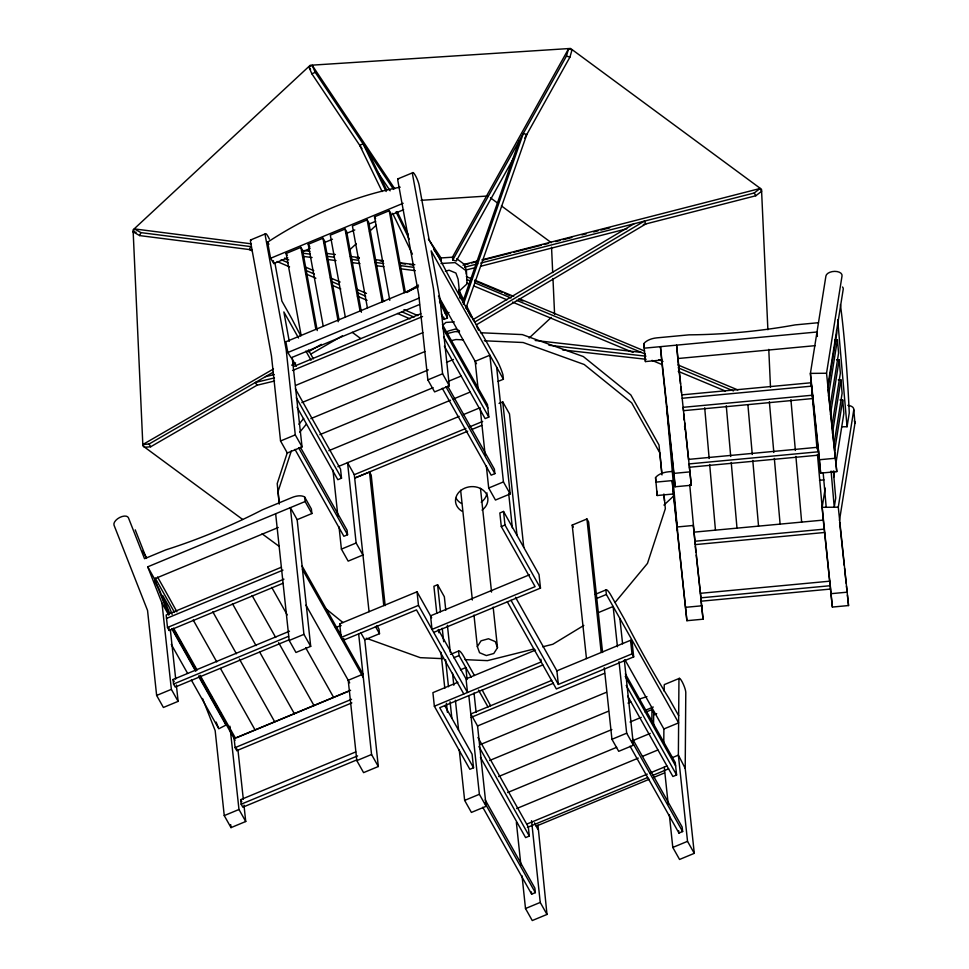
<?xml version="1.0" encoding="UTF-8"?>
<svg xmlns="http://www.w3.org/2000/svg" width="969" height="969" viewBox="0 0 969 969"><rect width="100%" height="100%" fill="white"/><g stroke="black" fill="none" stroke-linecap="round" stroke-linejoin="round"><path stroke-width="1.45" d="M522.037 875.843L525.501 908.534L532.26 920.55L546.988 914.445L537.94 824.994M651.858 723.104L651.955 709.587L645.257 712.36M653.566 724.909L653.663 712.893L651.955 709.587M663.777 743.635L663.886 728.967L624.981 659.828M664.177 691.163L664.225 685.349A8.115 1.526 67.5 0 1 664.698 684.441L679.426 678.336M694.288 853.338L685.204 768.369L685.786 692.472A8.115 1.526 67.5 0 0 682.394 682.273A8.115 1.526 67.5 0 0 678.954 679.233L678.373 755.13L687.53 841.334L694.288 853.338L679.56 859.455L672.801 847.439L669.325 814.747M818.757 455.26L820.634 473.126L836.792 471.612L826.533 373.247L842.037 275.886A8.115 4.554 -5 0 0 834.709 271.368A8.115 4.554 -5 0 0 825.915 276.02L810.411 373.392L811.562 387.237M827.708 386.643L843.212 289.271A8.115 4.554 -5 0 0 842.497 286.994M828.071 387.963L836.828 332.997L836.562 330.029M828.422 396.151L837.41 339.695L834.721 339.719M829.839 408.058L838.585 353.091L837.41 339.695M830.421 414.756L839.178 359.79L836.489 359.814M831.838 426.663L840.353 373.186L839.178 359.79M832.419 433.361L840.935 379.884L838.246 379.909M847.827 405.357A8.115 4.554 -5 0 1 853.786 409.814L838.282 507.187L848.541 605.552L832.383 607.066L822.16 507.32L825.225 488.097M833.837 445.268L842.109 393.269L840.935 379.884M834.66 450.476L842.703 399.967L840.014 399.991M833.703 477.232L834.648 471.297M835.835 463.872L843.878 413.363L842.703 399.967M841.686 426.784L847.063 426.735L849.256 412.976A255.828 29.445 89.5 0 0 840.402 304.593M839.457 520.571L854.961 423.211L853.786 409.814M524.774 138.119L569.942 57.098L572.037 49.843L568.524 48.886L452.462 257.197L452.765 260.019L456.278 260.988L513.982 157.463M452.765 260.019L566.429 56.129L568.524 48.886M287.296 452.705L277.219 483.567L279.242 504.11M291.354 450.803L278.067 491.489L279.217 503.226M462.516 302.631L519.239 140.784M463.376 304.448L523.284 133.528L526.797 134.497L465.883 308.263M252.34 249.929L139.633 235.588L133.189 231.882L134.485 228.926L251.419 243.837M139.633 235.588L140.929 232.633L250.705 246.598L249.408 249.554L252.17 250.753M446.467 333.433L447.957 331.119L455.394 329.048L459.476 330.756M477.342 646.614L481.048 640.824L488.485 638.753L495.292 641.611L497.497 647.716L493.79 653.494L486.353 655.565L479.546 652.718L477.342 646.614L473.974 615.036M298.9 424.252L303.66 418.511M299.748 432.174L306.422 424.131M615.073 602.452L647.474 563.401L665.34 508.677L663.898 494.008M349.543 249.99L356.192 243.813M369.492 231.446L376.154 225.268M458.591 291.681L467.034 283.844L466.44 270.981L455.079 262.599L440.992 263.507M442.712 325.378L445.873 322.435L454.316 321.89M529.098 338.048L551.276 317.432M663.935 505.079L673.891 495.813M480.733 263.071L754.233 192.988L760.059 188.495L761.622 191.268L755.796 195.762L643.307 224.59M583.847 625.417L552.839 644.264L542.676 646.808M473.029 319.6L634.029 223.791M474.677 322.12L644.324 221.15L645.887 223.924L476.239 324.894M406.932 292.505L413.4 288.75M274.554 381.011L257.003 385.238L150.655 446.782L144.405 447.29L142.843 444.517L149.093 444.008L273.197 372.181M308.312 351.856L321.32 344.334M291.669 365.168L295.569 362.915M311.182 353.879L342.384 335.819M142.843 444.517L273.488 368.959M406.75 291.899L418.499 285.092M222.822 717.048L225.983 725.078L218.776 728.773L191.317 679.984M361.946 148.645L311.848 73.777L308.869 66.861L312.272 65.444L394.734 188.749M311.848 73.777L315.252 72.372L393.559 189.391M250.547 239.997L265.276 233.892M397.835 178.902L412.564 172.797M287.805 257.754L273.852 263.544L270.581 258.275L403.14 203.296M301.153 335.528L286.134 253.49L300.862 247.374L302.498 250.002L317.238 330.586M323.246 326.359L308.227 244.321L322.956 238.217L324.591 240.845L339.065 319.952M361.437 312.248L346.684 231.676L345.049 229.047L330.32 235.152L345.339 317.19M383.252 301.625L368.777 222.519L367.142 219.878L352.413 225.995L367.433 308.033M389.792 300.329L374.506 216.826L389.235 210.721L390.87 213.35L405.357 292.456M301.759 251.964L310.128 248.488M324.082 242.71L332.464 239.234M346.417 233.444L354.787 229.968M368.741 224.178L375.718 221.283M391.064 214.924L403.625 209.716M418.438 286.8L285.867 341.778L287.841 352.522L291.112 357.791L419.48 304.545M287.841 352.522L419.008 298.125M293.595 366.5L420.812 313.738M292.565 370.485L422.569 316.548M441.392 313.98L444.032 319.419L447.436 318.014L447.084 314.731L439.199 298.452M295.618 385.42L422.835 332.658M301.843 402.607L424.858 351.577M310.855 418.62L428.286 369.916M446.455 362.382L453.444 359.475M292.202 357.488L302.049 446.891L287.321 452.995L280.55 440.98L295.279 434.875L286.206 349.894L265.324 235.867A8.115 1.526 67.5 0 1 269.382 239.113M503.408 379.23L431.157 250.838L440.035 299.324L449.337 385.795L434.609 391.9L427.85 379.884L442.579 373.78L433.494 288.798L412.612 174.771A8.115 1.526 67.5 0 1 414.902 174.662A8.115 1.526 67.5 0 1 419.153 185.297L429.17 239.973L438.921 257.294A351.638 66.134 67.5 0 0 483.289 336.146L496.794 360.141A15.383 2.895 67.5 0 1 502.923 374.7L503.408 379.23L498.054 381.447M319.867 434.645L433.107 387.673M448.477 381.301L461.062 376.081M328.891 450.658L450.5 400.221M453.298 399.058L470.074 392.094M337.89 466.695L459.185 416.379M463.364 414.635L480.115 407.695M499.059 403.419L502.741 401.893L509.5 413.908L523.769 547.412M295.351 388.811L340.555 469.129L341.512 478.177L337.83 479.703L297.083 407.295M442.397 324.542L487.48 404.642L488.812 417.082L485.13 418.608L444.371 346.187M465.944 428.395L354.315 474.689L347.556 462.685M470.135 426.651L482.683 421.442M467.7 431.205L354.678 478.092L369.516 472.085L371.2 475.089L385.153 605.589M471.891 429.473L481.654 425.415M147.724 566.829L154.483 578.844L168.739 615.097L161.98 603.081L147.724 566.829L305.114 501.53L304.641 497.012A15.383 8.115 -29.4 0 0 291.851 497.582L262.429 509.791A351.638 185.721 -29.4 0 1 165.772 549.883L144.526 558.701L128.453 517.821A8.115 4.288 -29.4 0 0 119.671 517.494A8.115 4.288 -29.4 0 0 114.039 525.21L147.554 610.482L156.639 695.451L163.398 707.467L178.126 701.362L176.346 684.998M154.483 578.844L278.248 527.499M275.656 513.752L289.198 640.473L295.969 652.476L310.698 646.371L297.156 519.663L311.885 513.546L311.4 509.028L304.641 497.012M300.402 447.266L347.084 530.225L347.556 534.743L343.874 536.281L294.976 449.374M447.69 386.171L494.372 469.129L494.856 473.647L491.174 475.173L442.264 388.278M281.385 567.228L166.171 615.024L167.492 627.476L169.187 630.48L282.863 583.326M166.523 618.416L282.972 570.123M356.132 543.003L362.903 555.019L348.162 561.136L341.403 549.12L356.132 543.003L347.532 462.504M496.649 367.215L510.191 493.924L495.462 500.04L488.703 488.025L503.432 481.908L489.89 355.199L475.161 361.304L478.189 389.635M167.492 627.476L283.941 579.171M433.688 632.406L540.484 588.11L539.03 574.532L503.529 511.45L499.847 512.976L501.3 526.555L535.106 586.633L432.004 629.402L430.551 615.824L529.474 574.787M501.3 526.555L504.982 525.028L503.529 511.45M288.907 639.891L175.232 687.045L173.536 684.041L173.051 679.511L289.501 631.207M173.536 684.041L288.605 636.306M156.639 695.451L171.368 689.347L161.98 603.081M289.198 640.473L303.927 634.356L290.385 507.647L297.156 519.663M586.463 658.593L572.207 525.089L586.935 518.972L588.619 521.976L602.573 652.476M463.812 693.998L416.488 609.901L342.844 640.448L341.149 637.445L339.695 623.866L417.033 591.793L431.665 617.798M445.788 610.252L444.347 596.759L437.588 584.743L433.906 586.269L436.789 613.268M335.395 627.718L340.749 625.502M341.149 637.445L418.475 605.371L417.033 591.793M348.21 680.117L356.822 760.617L363.581 772.632L378.31 766.515L364.768 639.806L379.497 633.702L379.012 629.172L376.977 625.574M348.234 680.286L362.963 674.182L342.929 638.571M350.584 690.267L234.147 738.572L235.104 747.62L236.799 750.624L351.856 702.9M236.775 737.639L349.373 690.933M450.561 654.378L458.591 651.035A15.383 2.895 67.5 0 1 463.751 656.546L474.422 675.49M595.172 594.385L605.879 589.939A15.383 2.895 67.5 0 1 611.051 595.451L624.557 619.445A351.638 66.134 67.5 0 0 668.925 698.298L678.675 715.631M235.104 747.62L351.553 699.315M453.722 657.781L459.076 655.565L458.591 651.035M597.001 598.357L606.364 594.469L605.879 589.939M460.481 669.797L465.835 667.58L467.119 679.511M598.406 612.59L613.135 606.485L617.435 646.735M457.877 682.285L432.913 692.641L434.354 706.219L469.856 769.301L473.538 767.775L472.085 754.197L444.71 705.541M466.198 678.833L535.53 650.078M434.354 706.219L541.15 661.924L540.859 659.211M542.834 664.928L439.732 707.697L473.538 767.775M356.519 760.035L242.844 807.189L241.16 804.185L240.675 799.655L355.732 751.932M630.54 640.303L631.994 653.881L558.35 684.429L556.896 670.851L630.54 640.303L632.236 643.307L633.69 656.885L556.363 688.959L507.344 601.858M241.16 804.185L357.597 755.881M243.958 805.142L245.738 821.506L231.01 827.623L224.251 815.607L238.98 809.49L229.919 726.205M356.822 760.617L371.551 754.5L358.639 633.75M551.724 680.395L470.801 713.971L477.56 725.975L604.535 673.31M471.164 717.363L553.481 683.206M480.6 744.471L606.412 692.29M489.624 760.495L608.447 711.21M628.009 703.094L630.807 701.931M644.906 710.495L653.276 707.031M498.635 776.52L611.863 729.548M630.044 722.014L641.224 717.375M653.893 714.807L656.691 713.644M477.535 725.805L486.135 806.305L471.406 812.422L464.648 800.406L479.376 794.289L468.863 695.899M624.351 660.24L633.435 745.209L618.707 751.326L611.948 739.311L626.677 733.194L619.021 661.645M507.647 792.533L616.684 747.305M632.067 740.934L650.235 733.388M663.886 728.967L678.615 722.862L606.364 594.469M516.671 808.558L638.28 758.109M642.483 756.365L657.854 749.994M671.674 757.915L678.373 755.13L685.204 768.369M527.075 823.989L647.304 774.122M650.09 772.971L666.866 766.007M527.439 827.393L647.667 777.526M653.251 775.2L668.634 768.829M536.208 826.157L649.23 779.27M653.421 777.538L664.577 772.899M477.947 737.482L528.323 827.017L529.292 836.065L525.61 837.604L480.418 757.286M625.332 673.806L675.26 762.53L676.592 774.97L672.91 776.508L627.706 696.19M482.756 807.262L531.654 894.169L535.336 892.643L534.852 888.113L485.215 799.897M630.044 746.166L678.954 833.074L682.636 831.547L682.152 827.017L632.503 738.802M525.501 908.534L540.23 902.43L531.557 820.682M672.801 847.439L687.53 841.334M445.389 271.247L449.107 270.218L455.914 273.064L458.107 279.169L460.178 298.561M477.547 260.976L464.369 264.355L466.234 269.951L474.992 267.71M481.932 259.849L760.059 188.495M464.672 267.178L477.814 263.81M480.83 266.221L626.822 228.805M462.964 265.167L468.766 263.689M471.661 262.962L477.451 261.485M483.252 260.007L510.772 253.018M513.679 252.279L541.199 245.278M544.106 244.539L548.442 243.437M555.721 241.596L560.106 240.482M563.025 239.731L571.783 237.514M581.994 234.91L586.366 233.795M593.67 231.942L598.043 230.828M600.962 230.089L609.719 227.86M446.358 333.796L455.067 331.604L459.548 331.81M451.554 340.616L455.914 339.525L463.388 339.865M533.955 649L487.492 660.64L465.072 659.647M265.397 376.699L274.179 374.579M274.457 377.886L255.441 382.464L257.003 385.238M818.478 322.701L795.161 324.894A351.638 197.119 -5 0 1 689.08 334.838L656.8 337.866A15.383 8.624 -5 0 0 643.791 343.656L645.439 361.57L661.609 360.056L675.151 486.765L691.309 485.251L676.592 345.146L677.646 357.052M815.183 345.654L677.767 358.542L680.48 383.881M681.849 394.88L811.162 382.755L812.785 398.55L683.472 410.674L683.181 407.319L812.494 395.207L812.785 398.55M682.212 398.271L811.525 386.159M688.741 459.367L818.054 447.242L818.539 451.772L818.829 455.115L689.516 467.24L689.225 463.897L818.539 451.772M672.946 471.382L668.549 471.794A15.383 8.624 -5 0 0 655.541 477.584L657.188 495.51L673.358 493.984L686.9 620.705L703.058 619.191L693.283 525.295M661.609 360.056L660.434 346.66L673.976 473.369L690.134 471.855M826.533 373.247L810.411 373.392L819.459 459.742L835.617 458.228M686.9 620.705L672.183 480.6L656.013 482.114L655.541 477.584M819.471 480.297L823.953 479.873M677.137 526.979L693.307 525.464M693.889 532.163L823.275 520.087L824.534 532.49L695.221 544.614L689.734 484.779M694.93 541.259L824.244 529.135M700.49 593.307L829.803 581.182L830.288 585.712L830.578 589.055L701.265 601.18L701.071 598.939M830.288 585.712L700.975 597.825L696.214 555.092M685.725 607.309L701.883 605.795M831.208 593.67L847.366 592.156M420.994 200.317L487.988 195.992M440.398 257.984L453.08 257.16M444.844 312.817L449.071 312.551M822.16 507.32L838.282 507.187M480.467 332.742L522.315 334.596L583.362 356.58L630.831 394.928L659.005 445.001L661.754 472.884M484.306 340.785L523.163 342.517L584.21 364.501L631.679 402.85L659.853 452.923L662.021 474.931M442.663 658.654L420.243 657.66L366.294 638.232M535.191 340.47L641.296 352.401M548.914 345.255L645.948 356.168M562.541 349.894L646.141 359.293M356.277 257.851L359.257 258.226M380.078 260.831L383.058 261.206M400.912 263.447L405.369 264.004M409.839 264.561L412.818 264.937M303.891 250.535L309.886 251.298M326.383 253.393L335.383 254.544M350.366 256.458L359.366 257.609M375.851 259.704L383.349 260.661M399.846 262.769L414.829 264.682M302.897 253.236L310.383 254.181M326.844 256.276L334.329 257.233M350.802 259.329L358.276 260.273M374.749 262.369L383.724 263.507M400.185 265.603L413.666 267.323M133.189 231.882L136.181 232.257M303.091 256.385L312.079 257.524M327.037 259.426L336.025 260.576M352.486 262.66L359.971 263.616M376.432 265.712L383.918 266.657M400.391 268.752L415.35 270.666M566.429 56.129L569.942 57.098M466.368 276.637L471.927 278.951M474.713 280.114L513.703 296.393M519.263 298.718L644.579 351.008M677.985 364.962L737.857 389.95M474.616 280.792L502.196 292.359M504.946 293.522L509.088 295.254M518.742 299.3L522.872 301.044M466.658 279.447L470.825 281.192M474.98 282.924L511.014 297.98M516.562 300.293L645.281 354.06M658.823 359.729L662.978 361.461M678.179 367.808L733.472 390.907M466.743 282.996L469.517 284.147M473.684 285.891L506.944 299.784M512.492 302.098L633.072 352.462M652.004 360.371L661.67 364.417M678.264 371.345L725.26 390.979M284.583 258.081L288.75 259.886M305.405 267.069L313.738 270.666M330.393 277.849L340.107 282.04M356.774 289.234L366.488 293.425M381.762 300.015L384.536 301.214M403.964 309.595L417.845 315.591M281.167 259.74L288.084 262.72M306.095 270.496L314.392 274.082M332.403 281.846L339.32 284.838M357.319 292.602L365.628 296.187M401.626 311.727L414.09 317.105M277.098 261.509L289.561 266.875M306.168 274.045L315.87 278.236M332.476 285.407L340.785 288.992M357.404 296.163L367.094 300.342M397.556 313.484L410.02 318.862M134.485 228.926L140.929 232.633M490.423 197.785L497.739 203.175M501.397 205.876L551.349 242.698M456.762 258.747L464.72 264.622M352.231 332.306L360.759 338.605M242.638 519.445L142.879 445.885L133.08 229.895L310.213 65.274L570.511 48.45L761.513 189.282L767.884 329.751M262.102 533.798L279.133 546.359M325.62 608.544L342.99 622.57M428.395 239.064L441.016 257.948L441.319 260.77L433.773 249.493M308.869 66.861L310.552 69.368M377.595 172.022L390.156 190.808M374.506 216.826L375.597 218.582M308.227 244.321L309.862 246.95M286.134 253.49L287.224 255.235M400.197 187.174A255.828 165.275 -31.9 0 0 267.626 242.165L268.934 244.261M754.233 192.988L755.796 195.762M572.207 525.089L573.333 527.088M438.448 296.078L476.506 363.714M631.994 653.881L633.69 656.885M442.639 327.716L487.843 408.034M443.608 336.764L488.812 417.082M625.235 676.386L675.623 765.922M626.204 685.434L676.592 774.97M442.579 373.78L449.337 385.795M503.432 481.908L510.191 493.924M445.946 386.752L494.856 473.647M632.248 742.012L682.636 831.547M626.677 733.194L633.435 745.209M504.982 525.028L540.484 588.11M515.484 597.267L556.896 670.851M511.026 600.32L558.35 684.429M298.549 338.024L283.869 311.933L289.247 341.318M305.889 351.069L311.025 360.202M291.887 358.482L296.296 366.306M459.076 655.565L471.249 677.198M478.468 690.037L488.013 706.995M438.242 629.499L466.053 678.894L467.494 692.472L418.475 605.371M296.32 397.859L341.512 478.177M478.904 746.542L529.292 836.065M295.279 434.875L302.049 446.891M298.658 447.848L347.556 534.743M484.96 803.107L535.336 892.643M479.376 794.289L486.135 806.305M540.23 902.43L546.988 914.445M305.114 501.53L311.885 513.546M375.439 626.495L379.497 633.702M360.71 632.6L364.768 639.806M339.695 623.866L340.834 625.865M302.11 566.041L341.439 635.943M302.473 569.445L363.327 677.573M305.938 605.128L349.676 682.866M303.927 634.356L310.698 646.371M371.551 754.5L378.31 766.515M271.732 587.396L287.212 614.903M305.647 647.655L333.663 697.45M252.097 595.547L275.693 637.469M278.636 642.701L314.029 705.589M149.093 444.008L150.655 446.782M232.451 603.687L256.046 645.608M259.728 652.161L294.382 713.741M212.817 611.839L236.412 653.76M239.355 658.993L274.748 721.881M193.182 619.978L216.765 661.9M220.46 668.453L255.113 730.032M155.234 578.118L174.529 612.408M154.555 581.037L159.291 589.443L169.115 614.419M173.536 628.13L197.131 670.051M200.074 675.296L235.467 738.172M175.328 632.648L176.818 635.289M178.296 637.917L182.753 645.839M184.982 649.787L186.46 652.428M187.95 655.068L189.427 657.697M190.917 660.337L192.407 662.978M193.885 665.618L195.375 668.247M200.559 677.488L205.016 685.398M206.506 688.026L207.984 690.667M210.212 694.628L211.69 697.268M213.18 699.897L217.637 707.818M219.854 711.767L221.344 714.407M172.421 628.905L196.017 670.827M198.972 676.059L235.092 740.255M171.816 628.82L195.556 671.008M198.524 676.289L225.983 725.078M171.283 644.385L187.611 673.394M173.051 679.511L174.19 681.51M240.675 799.655L241.802 801.666M171.368 689.347L178.126 701.362M238.98 809.49L245.738 821.506M534.5 822.851L537.916 829.464M458.603 289.537L463.921 300.39M466.586 305.816L473.902 320.739M476.554 326.165L478.553 330.223M458.906 292.372L463.57 301.88M465.568 305.95L470.886 316.815M367.59 150.583L386.643 189.924M397.157 211.63L408.324 234.692M386.159 191.499L363.109 143.884L359.705 145.289L382.101 191.547M396.042 211.896L409.221 239.113M439.526 301.686L447.436 318.014M392.639 213.313L412.406 254.12M312.272 65.444L315.252 72.372M216.148 722.075L218.255 727.44M172.155 614.407L169.43 607.466L162.671 595.451L169.757 613.486M202.533 698.479L215.166 730.626L224.251 815.607M135.224 529.837L146.464 558.447M389.235 210.721L404.255 292.759M367.142 219.878L382.161 301.916M345.049 229.047L360.068 311.085M322.956 238.217L338.242 321.72M300.862 247.374L315.882 329.412M274.845 262.647L281.87 301.068L291.633 318.401A351.638 66.134 67.5 0 0 300.765 335.819M273.319 260.613L273.852 263.544M267.626 242.165L270.581 258.275M237.974 750.115L243.316 799.195M170.362 629.971L175.704 679.051M828.035 389.623L836.792 471.612M839.614 522.061L844.241 565.302M844.556 568.282L846.155 583.193M846.47 586.172L847.112 592.132M847.427 595.111L848.541 605.552M823.844 526.022L824.122 528.614M680.795 386.861L681.437 392.82M683.666 413.702L684.308 419.662M684.623 422.641L688.608 459.912M689.407 467.361L691.309 485.251M695.257 546.141L695.899 552.1M700.987 599.811L703.058 619.191M643.791 343.656L644.264 348.174L817 331.992L817.388 336.449M644.966 357.04L645.439 361.57M656.716 490.98L657.188 495.51M678.712 830.808L678.954 833.074M664.274 767.194L668.222 804.343M619.894 618.501L622.595 643.84M604.293 667.75L611.948 739.311M586.935 518.972L601.192 652.476M502.741 401.893L517.01 535.397M508.677 493.415L512.359 527.923M480.261 409.015L485.19 455.224M486.305 465.653L488.703 488.025M531.412 891.904L531.654 894.169M516.356 822.342L520.922 865.438M480.467 488.352L491.549 592.083M493.16 607.127L497.497 647.716M443.802 317.238L444.032 319.419M460.638 490.253L472.363 600.005M474.035 693.017L476.106 712.397M427.85 379.884L418.765 294.915L397.884 180.888A8.115 1.526 67.5 0 1 398.671 178.865M447.399 625.259L450.282 652.258M452.523 673.249L453.807 685.253M455.406 700.26L458.616 730.251M459.233 749.715L464.648 800.406M437.588 584.743L440.471 611.742M442.239 628.239L443.681 641.744M445.607 659.744L448.49 686.742M450.088 701.738L451.857 718.235M438.557 629.765L438.872 632.769M440.956 652.27L444.807 688.269M446.406 703.264L447.375 712.263M369.516 472.085L383.785 605.589M354.291 474.519L369.056 611.693M332.961 470.11L337.902 516.32M339.017 526.761L341.403 549.12M343.753 638.377L344.068 641.357M280.55 440.98L271.477 356.011L250.596 241.984A8.115 1.526 67.5 0 1 251.383 239.961M236.521 748.032L236.799 750.624M230.695 824.631L231.01 827.623M168.909 627.888L169.187 630.48M812.204 392.736L818.284 450.803M823.807 525.186L824.11 528.166M824.583 532.623L829.888 583.241M830.506 589.2L832.383 607.066M663.922 494.893L664.492 500.767M837.676 319.758L847.063 426.735M833.34 470.922L835.714 498.042L834.248 507.211L831.087 471.055M823.153 472.63L826.194 507.284M819.459 459.742L820.634 473.126M818.054 447.242L818.345 450.597M812.083 393.208L817.024 448.829M817.448 454.388L823.311 520.45M790.922 399.7L795.367 450.44M795.9 456.411L801.654 522.061M769.362 401.723L773.819 452.462M774.34 458.422L780.106 524.084M747.947 405.236L752.271 454.473M752.792 460.445L758.545 526.106M726.265 405.757L730.711 456.496M731.232 462.467L736.997 528.129M704.705 407.779L709.163 458.519M709.683 464.49L715.449 530.14M683.654 415.471L684.053 419.989M684.586 426.021L684.841 429.037M673.976 473.369L675.151 486.765M666.563 406.435L677.501 530.382M672.183 480.6L673.358 493.984M768.78 349.385L770.488 387.14M551.543 247.18L552.693 272.555M552.972 278.527L554.595 314.344M466.053 269.745L466.246 274.021M462.322 511.39A16.231 13.445 -6.1 0 1 459.354 491.78A16.231 13.445 -6.1 0 1 483.228 490.241A16.231 13.445 -6.1 0 1 482.041 510.106M486.995 492.882A16.231 13.445 -6.1 0 1 481.193 502.196M461.486 503.468A16.231 13.445 -6.1 0 1 456.12 498.272M854.246 420.921A8.115 4.554 -5 0 1 854.961 423.211M313.362 358.845A351.638 66.134 67.5 0 1 308.469 350.051M142.673 551.191A255.828 15.892 62.9 0 1 146.186 557.211M157.559 577.052A255.828 15.892 62.9 0 1 176.939 611.851M638.68 699.303A255.828 101.915 -27.3 0 1 646.929 696.638M490.605 705.783A351.638 66.134 67.5 0 1 482.187 690.001"/></g></svg>
